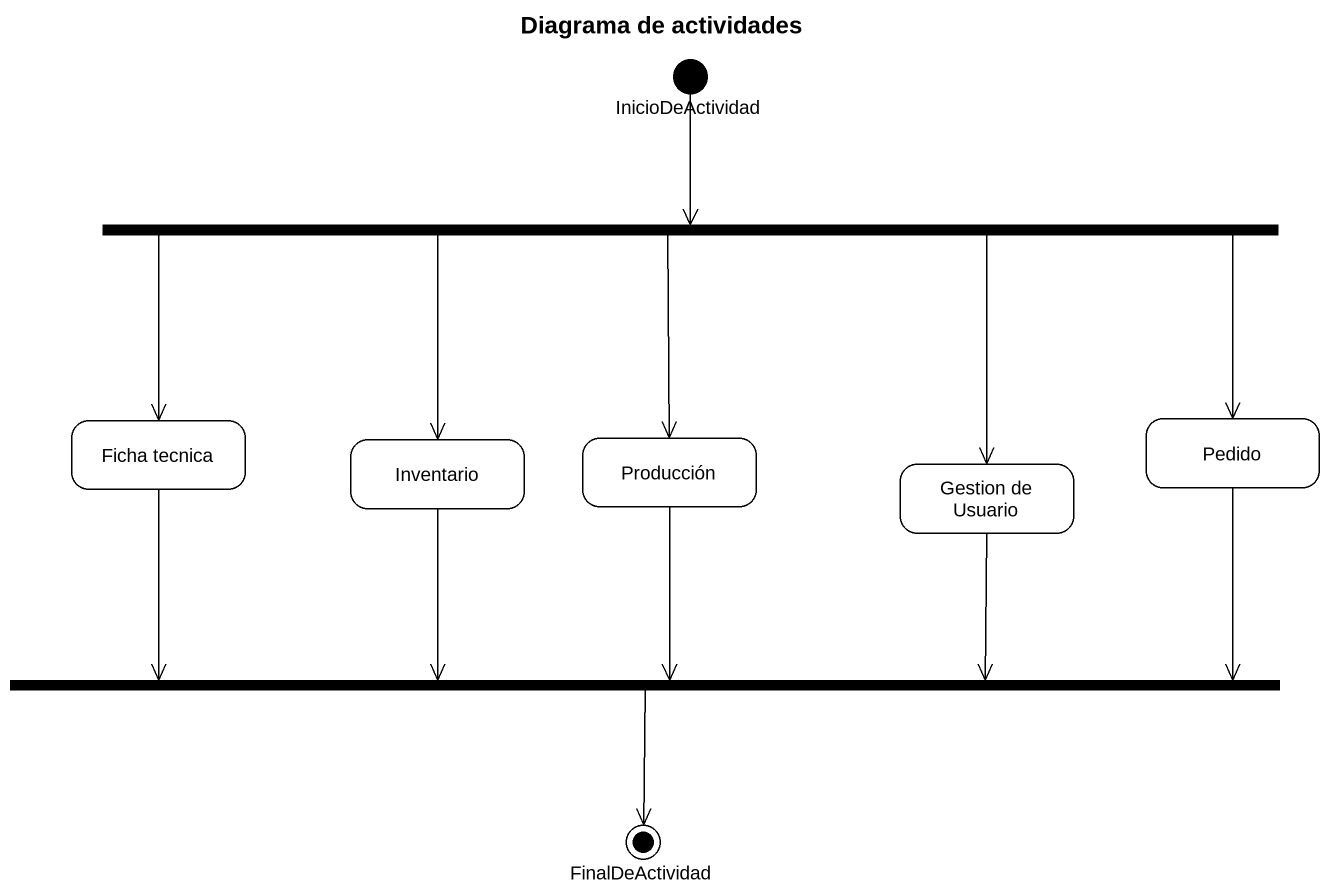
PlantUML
@startuml
title Diagrama de actividades
hide empty description
state InicioDeActividad <<start>>
state fork1 <<fork>>
state "Ficha tecnica" as Ficha_tecnica
state Inventario
state Producción
state "Gestion de Usuario" as Gestion_de_Usuario
state Pedido
state fork2 <<join>>
state FinalDeActividad <<end>>
InicioDeActividad --> fork1
fork1 -left-> Ficha_tecnica
fork1 --> Inventario
fork1 --> Producción
fork1 --> Gestion_de_Usuario
fork1 -right-> Pedido
Ficha_tecnica -right-> fork2
Inventario --> fork2
Producción --> fork2
Gestion_de_Usuario -left-> fork2
Pedido -left-> fork2
fork2 --> FinalDeActividad
@enduml
